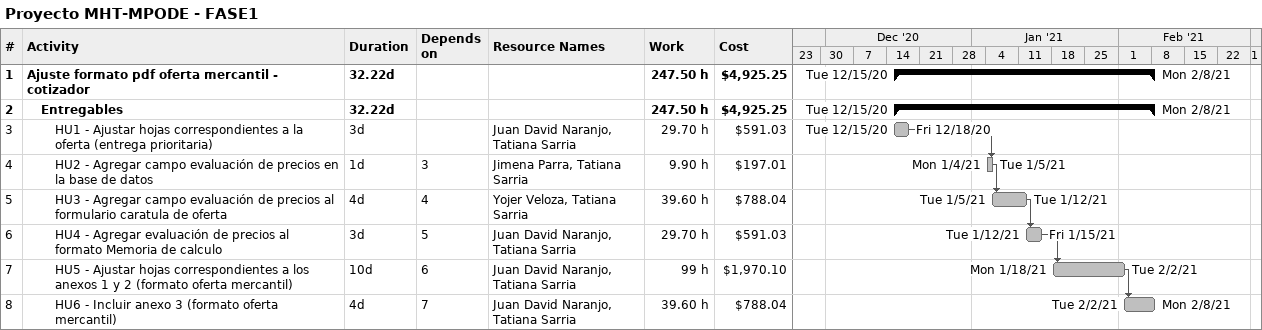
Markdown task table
Proyecto MHT-MPODE - FASE1

| ID | Level | Task | Duration | Start | Finish | Predecessors | Resources | Work (h) | Cost ($) |
|---|---|---|---|---|---|---|---|---|---|
| 1 | 1 | **Ajuste formato pdf oferta mercantil - cotizador** | 32.22d | 2020-12-15 | 2021-02-08 |  |  | 247.50 | 4925.25 |
| 2 | 2 | **Entregables** | 32.22d | 2020-12-15 | 2021-02-08 |  |  | 247.50 | 4925.25 |
| 3 | 3 | HU1 - Ajustar hojas correspondientes a la oferta (entrega prioritaria) | 3d | 2020-12-15 | 2020-12-18 |  | Juan David Naranjo, Tatiana Sarria | 29.70 | 591.03 |
| 4 | 3 | HU2 - Agregar campo evaluación de precios en la base de datos | 1d | 2021-01-04 | 2021-01-05 | 3 | Jimena Parra, Tatiana Sarria | 9.90 | 197.01 |
| 5 | 3 | HU3 - Agregar campo evaluación de precios al formulario caratula de oferta | 4d | 2021-01-05 | 2021-01-12 | 4 | Yojer Veloza, Tatiana Sarria | 39.60 | 788.04 |
| 6 | 3 | HU4 - Agregar evaluación de precios al formato Memoria de calculo | 3d | 2021-01-12 | 2021-01-15 | 5 | Juan David Naranjo, Tatiana Sarria | 29.70 | 591.03 |
| 7 | 3 | HU5 - Ajustar hojas correspondientes a los anexos 1 y 2 (formato oferta mercantil) | 10d | 2021-01-18 | 2021-02-02 | 6 | Juan David Naranjo, Tatiana Sarria | 99 | 1970.10 |
| 8 | 3 | HU6 - Incluir anexo 3 (formato oferta mercantil) | 4d | 2021-02-02 | 2021-02-08 | 7 | Juan David Naranjo, Tatiana Sarria | 39.60 | 788.04 |
